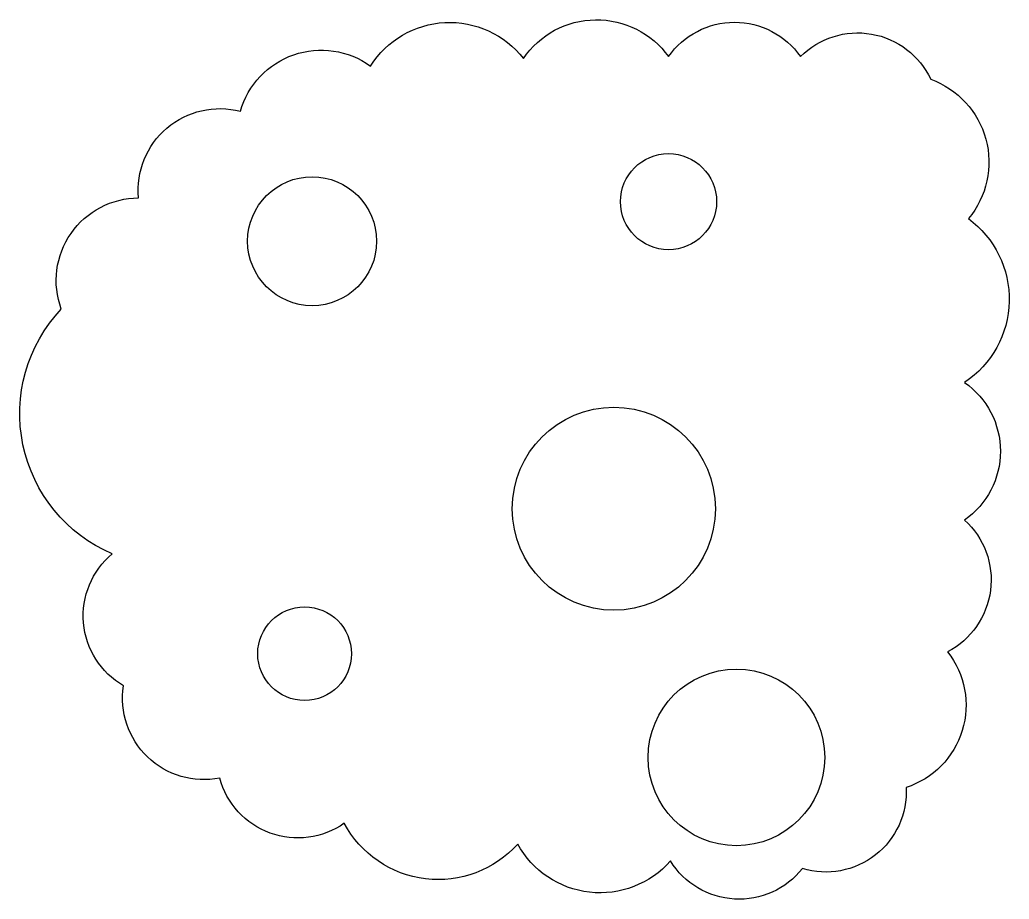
# Model space of a CAD drawing. Header units: metres. Extents: x -3.78 to 3.83, y -3.41 to 3.36.
import ezdxf

# ---------------------------------------------------------------- set-up
doc = ezdxf.new("R2010")
doc.units = ezdxf.units.M

msp = doc.modelspace()

# ---------------------------------------------------------------- linework, layer by layer
msp.add_lwpolyline([(-3.4626, 1.1366, -0.520567), (-2.8677, 1.9922, -0.520567), (-2.8677, 1.9922, -0.520567), (-2.0841, 2.6592, -0.520567), (-2.0841, 2.6592, -0.520567), (-1.0829, 3.0072, -0.520567), (-1.0829, 3.0072, -0.520567), (0.0925, 3.0652, -0.520567), (0.0925, 3.0652, -0.520567), (1.2098, 3.0797, -0.520567), (1.2098, 3.0797, -0.520567), (2.2255, 3.0797, -0.520567), (2.2255, 3.0797, -0.520567), (3.2268, 2.9057, -0.520567), (3.2268, 2.9057, -0.520567), (3.517, 1.8327, -0.520567), (3.517, 1.8327, -0.520567), (3.4879, 0.5711, -0.520567), (3.4879, 0.5711, -0.520567), (3.4879, -0.4875, -0.520567), (3.4879, -0.4875, -0.520567), (3.3573, -1.5025, -0.520567), (3.3573, -1.5025, -0.520567), (3.0381, -2.5466, -0.520567), (3.0381, -2.5466, -0.520567), (2.24, -3.1701, -0.520567), (2.24, -3.1701, -0.520567), (1.2243, -3.1121, -0.520567), (1.2243, -3.1121, -0.520567), (0.0489, -2.9816, -0.520567), (0.0489, -2.9816, -0.520567), (-1.286, -2.8221, -0.520567), (-1.286, -2.8221, -0.520567), (-2.2437, -2.4741, -0.520567), (-2.2437, -2.4741, -0.520567), (-2.9838, -1.7636, -0.520567), (-2.9838, -1.7636, -0.520567), (-3.0708, -0.7485, -0.520567), (-3.0708, -0.7485, -0.520567)], format="xyb", close=True)
for centre, radius in [((1.2098, 1.9632), 0.3697), ((-1.5327, 1.6586), 0.4963), ((0.789, -0.4005), 0.7813), ((-1.5907, -1.517), 0.3603), ((1.7322, -2.3146), 0.6797)]:
    msp.add_circle(centre, radius)

doc.saveas('drawing.dxf')
